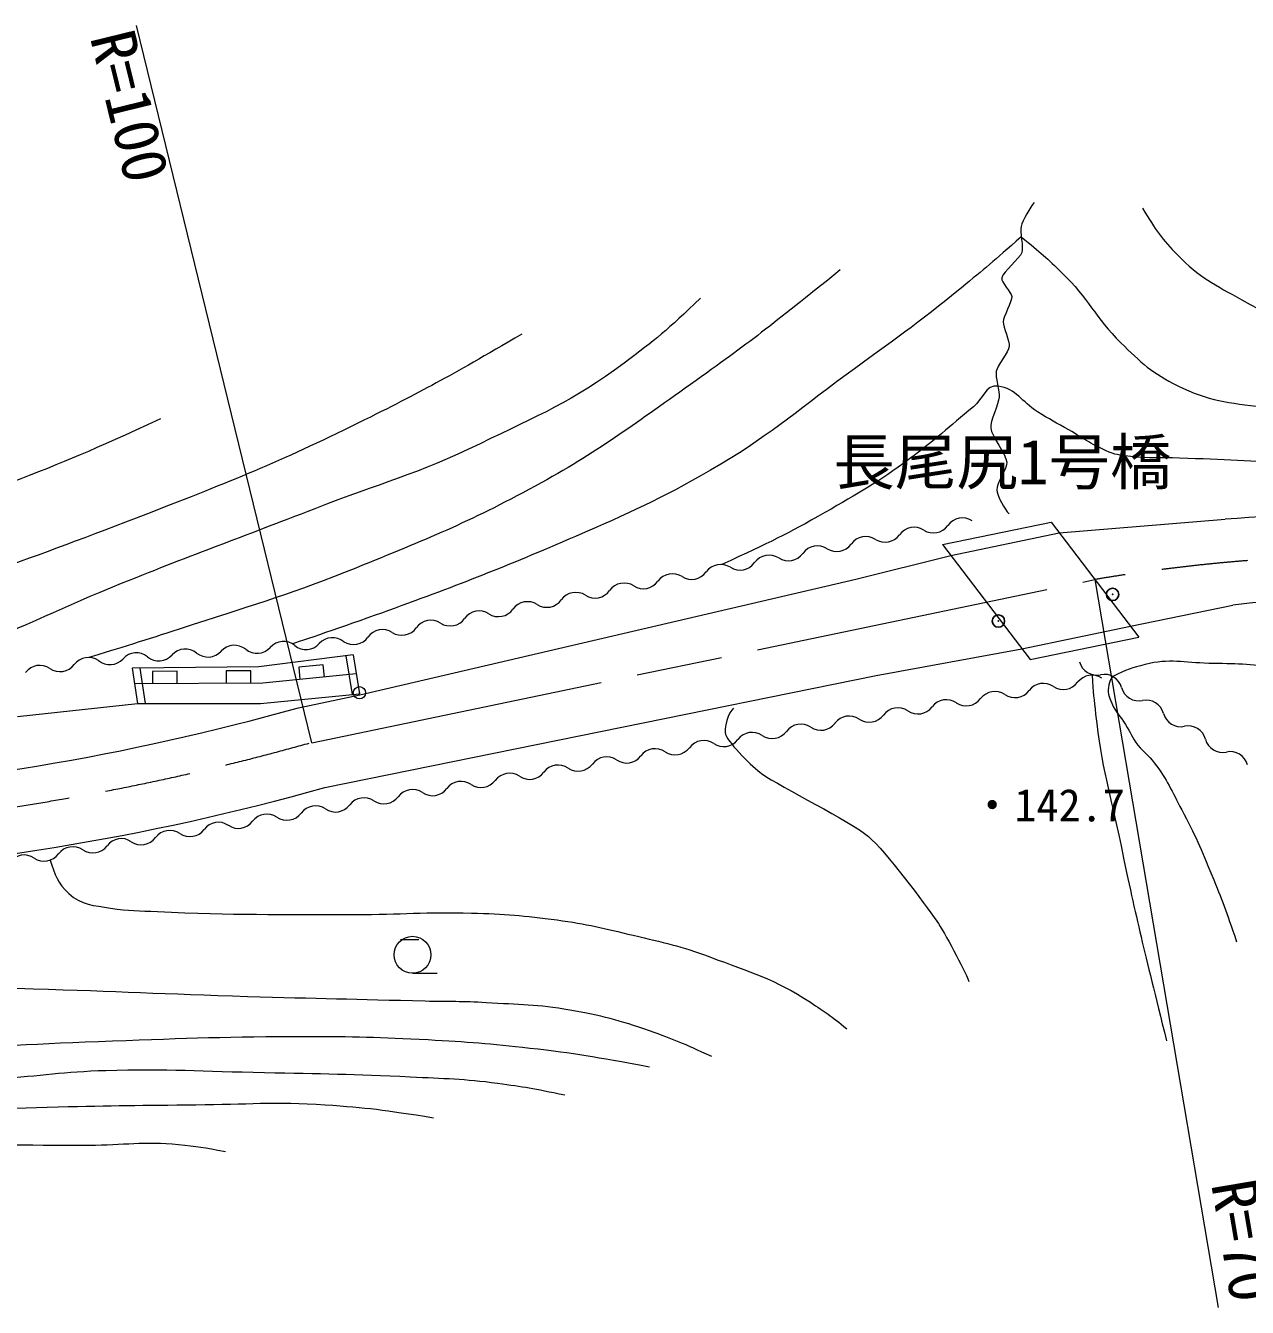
# Model space of a CAD drawing. Units: millimetres, scale not verified. Extents: x 40000 to 680000, y 20000 to 380000.
# Drawn here: x 305011 to 354661, y 277928 to 330015 of the extents above; entities that cross this region are included whole.
import ezdxf
from ezdxf.enums import TextEntityAlignment as Align

# ---------------------------------------------------------------- set-up
doc = ezdxf.new("R2010")
doc.units = ezdxf.units.MM
doc.header["$LTSCALE"] = 1000
doc.header["$PDMODE"] = 32
doc.header["$PDSIZE"] = 500
doc.linetypes.add('CHAIN', pattern=[18.5, 12, -1.5, 3.5, -1.5])
doc.layers.add('M-BGD', color=7, linetype='Continuous', lineweight=13)
doc.layers.add('M-BMK', color=2, linetype='CHAIN', lineweight=13)
doc.layers.add('M-OTRS', color=6, linetype='Continuous')
doc.styles.add('ＭＳ ゴシック', font='')
doc.styles.get('ＭＳ ゴシック').set_extended_font_data('MS Gothic')

msp = doc.modelspace()

# ---------------------------------------------------------------- linework, layer by layer
at = {"layer": 'M-BGD'}
for p, q in [((316647, 300876), (309511, 330015)), ((347019, 309401), (353761, 309955)), ((342278, 308924), (346683, 309842)), ((342614, 308483), (347019, 309401)), ((346683, 309842), (350244, 305170)), ((342278, 308924), (345838, 304252)), ((338755, 307526), (342614, 308483)), ((318592, 302814), (338755, 307526)), ((348464, 307506), (353479, 277928)), ((349908, 305610), (354073, 306468)), ((345502, 304693), (349908, 305610)), ((345838, 304252), (350244, 305170)), ((318321, 304439), (314487, 303953)), ((318023, 304402), (318282, 302837)), ((318321, 304439), (318581, 302866)), ((339571, 303610), (345502, 304693)), ((314487, 303953), (309345, 303899)), ((309345, 303899), (309559, 302462)), ((309648, 303902), (309862, 302462)), ((311164, 303779), (310164, 303774)), ((310164, 303774), (310166, 303274)), ((311166, 303279), (311164, 303779)), ((314163, 303794), (313164, 303789)), ((313164, 303789), (313166, 303289)), ((314166, 303294), (314163, 303794)), ((317106, 304038), (316110, 303941)), ((316110, 303941), (316159, 303443)), ((317154, 303541), (317106, 304038)), ((314656, 303297), (309438, 303271)), ((318449, 303667), (314656, 303297)), ((317164, 299048), (339571, 303610)), ((314561, 302474), (318581, 302866)), ((316094, 302293), (318592, 302814)), ((304685, 301943), (309559, 302462)), ((309559, 302462), (314561, 302474)), ((320251, 292875), (320993, 292874)), ((320734, 291507), (321734, 291507))]:
    msp.add_line(p, q, dxfattribs=at)
msp.add_circle((320734, 292257), 750, dxfattribs=at)
for centre, radius, start, end in [((343082, 309283), 725, 57.2924, 144.4981), ((359099, 241457), 68705, 81.65301, 94.45598), ((341118, 308905), 725, 57.2924, 144.4981), ((341901, 310125), 725, 237.2924, 324.4981), ((337973, 309369), 725, 237.2924, 324.4981), ((339154, 308527), 725, 57.2924, 144.4981), ((339937, 309747), 725, 237.2924, 324.4981), ((335226, 307771), 725, 57.2924, 144.4981), ((336010, 308991), 725, 237.2924, 324.4981), ((337190, 308149), 725, 57.2924, 144.4981), ((333262, 307393), 725, 57.2924, 144.4981), ((334046, 308613), 725, 237.2924, 324.4981), ((329334, 306637), 725, 57.2924, 144.4981), ((330118, 307857), 725, 237.2924, 324.4981), ((331298, 307015), 725, 57.2924, 144.4981), ((332082, 308235), 725, 237.2924, 324.4981), ((327370, 306259), 725, 57.2924, 144.4981), ((328154, 307479), 725, 237.2924, 324.4981), ((361341, 245128), 61769, 76.7856, 96.75702), ((324226, 306723), 725, 237.2924, 324.4981), ((325406, 305881), 725, 57.2924, 144.4981), ((326190, 307101), 725, 237.2924, 324.4981), ((321478, 305125), 725, 57.2924, 144.4981), ((322262, 306345), 725, 237.2924, 324.4981), ((323442, 305503), 725, 57.2924, 144.4981), ((319514, 304747), 725, 57.2924, 144.4981), ((320298, 305967), 725, 237.2924, 324.4981), ((313496, 304109), 725, 50.8019, 138.0076), ((314412, 305233), 725, 230.8019, 318.0075), ((315490, 304263), 725, 50.8019, 138.0076), ((316406, 305387), 725, 230.8019, 318.0075), ((317484, 304417), 725, 50.8019, 138.0076), ((318334, 305589), 725, 237.2924, 324.4981), ((307563, 303612), 725, 55.6532, 142.8589), ((308430, 304772), 725, 230.8019, 318.0075), ((309508, 303802), 725, 50.8019, 138.0076), ((310424, 304926), 725, 230.8019, 318.0075), ((311502, 303956), 725, 50.8019, 138.0076), ((312418, 305080), 725, 230.8019, 318.0075), ((305589, 303290), 725, 55.6532, 142.8589), ((306407, 304487), 725, 235.6532, 322.8589), ((348546, 304345), 725, 194.8268, 282.0324), ((346372, 302562), 725, 55.9554, 143.161), ((347184, 303763), 725, 235.9554, 323.161), ((348344, 302894), 725, 55.9554, 143.161), ((348848, 302927), 725, 14.8268, 102.0324), ((343239, 303099), 725, 235.9554, 323.161), ((344400, 302230), 725, 55.9554, 143.161), ((345212, 303431), 725, 235.9554, 323.161), ((350250, 303298), 725, 194.8268, 282.0324), ((289424, 397114), 98500, 273.12168, 285.70955), ((340455, 301565), 725, 55.9554, 143.161), ((341267, 302767), 725, 235.9554, 323.161), ((342428, 301898), 725, 55.9554, 143.161), ((350552, 301880), 725, 14.8268, 102.0324), ((336511, 300901), 725, 55.9554, 143.161), ((337323, 302103), 725, 235.9554, 323.161), ((338483, 301233), 725, 55.9554, 143.161), ((339295, 302435), 725, 235.9554, 323.161), ((351954, 302251), 725, 194.8268, 282.0324), ((334539, 300569), 725, 55.9554, 143.161), ((335351, 301771), 725, 235.9554, 323.161), ((352256, 300833), 725, 14.8268, 102.0324), ((330594, 299905), 725, 55.9554, 143.161), ((331406, 301106), 725, 235.9554, 323.161), ((332567, 300237), 725, 55.9554, 143.161), ((333378, 301439), 725, 235.9554, 323.161), ((353658, 301204), 725, 194.8268, 282.0324), ((328622, 299573), 725, 55.9554, 143.161), ((329434, 300774), 725, 235.9554, 323.161), ((353960, 299786), 725, 14.8268, 102.0324), ((324678, 298909), 725, 55.9554, 143.161), ((325489, 300110), 725, 235.9554, 323.161), ((326650, 299241), 725, 55.9554, 143.161), ((327462, 300442), 725, 235.9554, 323.161), ((289894, 396350), 101051, 272.87907, 285.65627), ((321545, 299446), 725, 235.9554, 323.161), ((322705, 298577), 725, 55.9554, 143.161), ((323517, 299778), 725, 235.9554, 323.161), ((318761, 297912), 725, 55.9554, 143.161), ((319573, 299114), 725, 235.9554, 323.161), ((320733, 298244), 725, 55.9554, 143.161), ((314816, 297248), 725, 55.9554, 143.161), ((315628, 298450), 725, 235.9554, 323.161), ((316789, 297580), 725, 55.9554, 143.161), ((317600, 298782), 725, 235.9554, 323.161), ((312844, 296916), 725, 55.9554, 143.161), ((313656, 298118), 725, 235.9554, 323.161), ((308900, 296252), 725, 55.9554, 143.161), ((309711, 297453), 725, 235.9554, 323.161), ((310872, 296584), 725, 55.9554, 143.161), ((311684, 297785), 725, 235.9554, 323.161), ((306927, 295920), 725, 55.9554, 143.161), ((307739, 297121), 725, 235.9554, 323.161), ((304955, 295588), 725, 55.9554, 143.161), ((305767, 296789), 725, 235.9554, 323.161)]:
    msp.add_arc(centre, radius, start, end, dxfattribs=at)
for points, knots in [([(345998, 322828), (345845, 322668), (345518, 322073), (345464, 321858), (345413, 321652), (345569, 320993), (345494, 320794), (345402, 320548), (344737, 320019), (344678, 319762), (344640, 319596), (345078, 319181), (345084, 319010), (345091, 318793), (344748, 318195), (344738, 317978), (344728, 317771), (345016, 317180), (344987, 316975), (344955, 316751), (344497, 316197), (344453, 315975), (344411, 315764), (344597, 315123), (344576, 314910), (344552, 314651), (344200, 313916), (344230, 313658), (344266, 313355), (344855, 312584), (344885, 312280), (344909, 312041), (344466, 311393), (344476, 311153), (344486, 310935), (344804, 310317), (344976, 310182)], [0, 0, 0, 0, 1, 1, 1, 2, 2, 2, 3, 3, 3, 4, 4, 4, 5, 5, 5, 6, 6, 6, 7, 7, 7, 8, 8, 8, 9, 9, 9, 10, 10, 10, 11, 11, 11, 12, 12, 12, 12]), ([(350397, 322597), (350945, 321687), (351183, 321354), (351833, 320682), (352695, 319790), (353358, 319477), (354441, 318873), (356252, 317862), (357318, 317358), (359282, 316691), (361124, 316066), (362257, 316088), (364178, 315787), (366493, 315423), (367815, 315389), (370132, 315033), (372317, 314696), (373516, 314362), (375694, 313979), (376728, 313797), (377310, 313710), (378349, 313558), (380122, 313298), (381113, 313116), (382900, 312968), (384707, 312818), (385722, 312749), (387535, 312715), (390037, 312668), (391440, 312741), (393940, 312841), (396116, 312929), (397325, 313233), (399503, 313221), (402092, 313207), (403532, 312926), (406119, 312799), (408174, 312698), (409328, 312709), (411386, 312673), (416537, 312582), (418201, 312639), (424576, 312715)], [0, 0, 0, 0, 1, 1, 1, 2, 2, 2, 3, 3, 3, 4, 4, 4, 5, 5, 5, 6, 6, 6, 7, 7, 7, 8, 8, 8, 9, 9, 9, 10, 10, 10, 11, 11, 11, 12, 12, 12, 13, 13, 13, 14, 14, 14, 14]), ([(345471, 321431), (344326, 320419), (344003, 320154), (343040, 319362), (341266, 317904), (340203, 317175), (338351, 315819), (336231, 314265), (335122, 313262), (332845, 311948), (330776, 310754), (329545, 310208), (327352, 309258), (324423, 307990), (322756, 307336), (319755, 306248), (318239, 305699), (316448, 305089), (315858, 304888)], [0, 0, 0, 0, 1, 1, 1, 2, 2, 2, 3, 3, 3, 4, 4, 4, 5, 5, 5, 6, 6, 6, 6]), ([(345471, 321431), (346280, 320783), (346517, 320564), (347141, 319959), (348175, 318954), (348493, 318148), (349515, 317131), (350320, 316331), (350815, 315879), (351834, 315378), (353079, 314766), (353903, 314675), (355283, 314530), (356711, 314381), (357525, 314617), (358958, 314530), (360760, 314421), (361753, 314175), (363538, 313908), (365973, 313544), (367322, 313246), (369758, 312890), (371808, 312592), (372964, 312482), (375017, 312212), (376342, 312038), (377079, 311891), (378410, 311760), (380743, 311529), (382060, 311499), (384403, 311420), (386898, 311337), (388297, 311331), (390793, 311307), (393620, 311280), (395203, 311325), (398030, 311307), (400129, 311294), (401308, 311382), (403402, 311251), (406857, 311034), (408775, 310703), (412223, 310403), (414407, 310212), (415632, 310113), (417821, 310007), (421571, 309824), (423679, 309900), (427433, 309894), (429841, 309890), (431190, 310007), (433597, 309950), (435211, 309912), (436125, 309948), (437725, 309724), (440624, 309318), (442200, 308805), (445075, 308254), (447390, 307810), (448678, 307502), (451012, 307180), (453233, 306873), (454002, 306813), (456723, 306614)], [0, 0, 0, 0, 1, 1, 1, 2, 2, 2, 3, 3, 3, 4, 4, 4, 5, 5, 5, 6, 6, 6, 7, 7, 7, 8, 8, 8, 9, 9, 9, 10, 10, 10, 11, 11, 11, 12, 12, 12, 13, 13, 13, 14, 14, 14, 15, 15, 15, 16, 16, 16, 17, 17, 17, 18, 18, 18, 19, 19, 19, 20, 20, 20, 21, 21, 21, 21]), ([(338116, 320086), (335269, 317803), (334474, 317163), (332031, 315436), (329625, 313734), (328304, 312717), (325717, 311303), (322970, 309802), (321326, 309154), (318427, 307974), (315898, 306945), (314421, 306525), (311826, 305678), (310171, 305138), (309634, 304965), (307575, 304337)], [0, 0, 0, 0, 1, 1, 1, 2, 2, 2, 3, 3, 3, 4, 4, 4, 5, 5, 5, 5]), ([(332433, 318938), (331088, 317638), (330607, 317250), (329333, 316297), (327236, 314728), (325832, 314176), (323478, 313025), (320946, 311787), (319388, 311409), (316762, 310385), (313694, 309188), (311954, 308570), (308898, 307342), (306436, 306354), (305127, 305628), (302641, 304702), (299178, 303412), (297876, 303137), (293560, 302044)], [0, 0, 0, 0, 1, 1, 1, 2, 2, 2, 3, 3, 3, 4, 4, 4, 5, 5, 5, 6, 6, 6, 6]), ([(325181, 317481), (322089, 315680), (321189, 315183), (318545, 313873), (315273, 312252), (313362, 311500), (309958, 310179), (305101, 308294), (302338, 307343), (297388, 305717), (294881, 304894), (293492, 304344), (290911, 303798), (289876, 303579), (289278, 303555), (288224, 303462), (286429, 303303), (285419, 303255), (283619, 303174), (281577, 303083), (280431, 303109), (278389, 303030), (277339, 302990), (276749, 302987), (275703, 302886), (274231, 302745), (273425, 302517), (271961, 302311), (270391, 302090), (269510, 301968), (267931, 301831), (265226, 301597), (263703, 301584), (260996, 301386), (259839, 301302), (259472, 301276), (258035, 301161)], [0, 0, 0, 0, 1, 1, 1, 2, 2, 2, 3, 3, 3, 4, 4, 4, 5, 5, 5, 6, 6, 6, 7, 7, 7, 8, 8, 8, 9, 9, 9, 10, 10, 10, 11, 11, 11, 12, 12, 12, 12]), ([(473255, 303571), (471401, 303061), (470771, 302951), (469150, 302720), (466369, 302324), (464764, 302546), (461960, 302699), (459200, 302849), (457662, 303064), (454919, 303401), (452369, 303714), (450934, 303864), (448410, 304337), (445360, 304908), (443681, 305373), (440645, 306017), (439168, 306331), (438351, 306567), (436859, 306804), (435587, 307007), (434868, 307092), (433583, 307187), (431652, 307331), (430558, 307174), (428627, 307315), (426795, 307448), (425780, 307661), (423947, 307783), (420728, 307996), (418915, 307903), (415693, 308059), (412141, 308231), (410163, 308522), (406610, 308697), (402675, 308891), (400459, 308735), (396528, 308995), (392658, 309252), (390525, 309783), (386657, 310059), (383803, 310262), (382199, 310295), (379340, 310399), (377978, 310448), (377212, 310395), (375851, 310484), (373271, 310654), (371826, 310783), (369257, 311080), (367210, 311316), (366075, 311549), (364024, 311760), (361142, 312058), (359515, 312075), (356622, 312228), (354778, 312327), (353744, 312373), (351899, 312441), (351129, 312470), (350692, 312417), (349926, 312505), (349578, 312546), (349371, 312552), (349047, 312685), (348372, 312964), (348043, 313225), (347407, 313585), (346905, 313870), (346618, 314021), (346128, 314325), (345495, 314717), (345268, 315271), (344528, 315364), (344022, 315428), (343922, 314850), (343529, 314525), (342519, 313690), (341980, 313188), (340930, 312405), (339654, 311456), (338870, 311019), (337491, 310226), (335905, 309314), (335317, 309052), (333309, 308116)], [0, 0, 0, 0, 1, 1, 1, 2, 2, 2, 3, 3, 3, 4, 4, 4, 5, 5, 5, 6, 6, 6, 7, 7, 7, 8, 8, 8, 9, 9, 9, 10, 10, 10, 11, 11, 11, 12, 12, 12, 13, 13, 13, 14, 14, 14, 15, 15, 15, 16, 16, 16, 17, 17, 17, 18, 18, 18, 19, 19, 19, 20, 20, 20, 21, 21, 21, 22, 22, 22, 23, 23, 23, 24, 24, 24, 25, 25, 25, 26, 26, 26, 27, 27, 27, 28, 28, 28, 28]), ([(310490, 314031), (307587, 312705), (306755, 312343), (304304, 311405), (301368, 310281), (299687, 309735), (296658, 308895), (294180, 308208), (292745, 308010), (290238, 307436), (288163, 306961), (287006, 306672), (284927, 306210), (282151, 305594), (280603, 305214), (277807, 304693), (274333, 304045), (272381, 303703), (268878, 303234), (266947, 302975), (265860, 302853), (263917, 302709), (262234, 302583), (261285, 302605), (259598, 302534), (257068, 302426), (255653, 302272), (253120, 302242), (251183, 302218), (250097, 302279), (248160, 302300), (245926, 302325), (244672, 302255), (242440, 302358), (240040, 302469), (238711, 302748), (236312, 302884), (233926, 303019), (232586, 303153), (230197, 303088), (228725, 303048), (227896, 303001), (226440, 302784), (225220, 302603), (224554, 302399), (223355, 302111), (221382, 301636), (220309, 301246), (218338, 300764), (216624, 300345), (215667, 300087), (213928, 299787), (212755, 299584), (212083, 299573), (210909, 299374), (208340, 298938), (207452, 298576), (204466, 297642)], [0, 0, 0, 0, 1, 1, 1, 2, 2, 2, 3, 3, 3, 4, 4, 4, 5, 5, 5, 6, 6, 6, 7, 7, 7, 8, 8, 8, 9, 9, 9, 10, 10, 10, 11, 11, 11, 12, 12, 12, 13, 13, 13, 14, 14, 14, 15, 15, 15, 16, 16, 16, 17, 17, 17, 18, 18, 18, 19, 19, 19, 19]), ([(376015, 305151), (374881, 304591), (374533, 304447), (373560, 304051), (371790, 303333), (370774, 302924), (368893, 302593), (367096, 302277), (366051, 302288), (364227, 302350), (363081, 302389), (362442, 302503), (361311, 302690), (360051, 302899), (359348, 303038), (358103, 303322), (357205, 303527), (356726, 303749), (355818, 303905), (354768, 304087), (354162, 304077), (353096, 304100), (352086, 304122), (351488, 304307), (350509, 304054), (349977, 303916), (349746, 303843), (349187, 303568)], [0, 0, 0, 0, 1, 1, 1, 2, 2, 2, 3, 3, 3, 4, 4, 4, 5, 5, 5, 6, 6, 6, 7, 7, 7, 8, 8, 8, 9, 9, 9, 9]), ([(348352, 303619), (348394, 302871), (348427, 302656), (348493, 302040), (348721, 299919), (349096, 298767), (349529, 296678), (350173, 293571), (350438, 292566), (351373, 288766)], [0, 0, 0, 0, 1, 1, 1, 2, 2, 2, 3, 3, 3, 3]), ([(349187, 303568), (349099, 303437), (349072, 303364), (349034, 303220), (348960, 302935), (349040, 302747), (349154, 302476), (349310, 302106), (349499, 301954), (349712, 301613), (349913, 301289), (349981, 301077), (350216, 300777), (350451, 300476), (350650, 300364), (350880, 300060), (351401, 299370), (351589, 298911), (351995, 298148), (352532, 297140), (352779, 296546), (353217, 295492), (353650, 294449), (353776, 294085), (354226, 292783)], [0, 0, 0, 0, 1, 1, 1, 2, 2, 2, 3, 3, 3, 4, 4, 4, 5, 5, 5, 6, 6, 6, 7, 7, 7, 8, 8, 8, 8]), ([(333776, 302275), (333588, 302153), (333363, 301409), (333452, 301203), (333623, 300807), (334568, 299873), (334919, 299623), (335741, 299036), (338496, 297708), (339269, 297058), (339943, 296489), (341537, 294350), (342039, 293624), (342355, 293168), (343140, 291690), (343341, 291173)], [0, 0, 0, 0, 1, 1, 1, 2, 2, 2, 3, 3, 3, 4, 4, 4, 5, 5, 5, 5]), ([(306013, 296107), (306190, 295513), (306320, 295160), (306765, 294748), (307282, 294270), (307772, 294267), (308466, 294152), (309200, 294031), (309623, 294046), (310366, 294011), (313508, 293859), (315273, 293908), (318418, 293897), (320257, 293891), (321287, 294002), (323125, 293954), (324491, 293918), (325258, 293855), (326612, 293670), (327832, 293504), (328505, 293333), (329702, 293047), (330933, 292752), (331639, 292618), (332821, 292168), (334456, 291545), (335443, 291288), (336904, 290325), (337500, 289932), (337737, 289784), (338379, 289247)], [0, 0, 0, 0, 1, 1, 1, 2, 2, 2, 3, 3, 3, 4, 4, 4, 5, 5, 5, 6, 6, 6, 7, 7, 7, 8, 8, 8, 9, 9, 9, 10, 10, 10, 10]), ([(332893, 288116), (331734, 288656), (331375, 288811), (330366, 289163), (329131, 289593), (328415, 289785), (327128, 290012), (325816, 290243), (325060, 290224), (323731, 290308), (322765, 290369), (322221, 290344), (321252, 290368), (318432, 290439), (316852, 290471), (314033, 290554), (310631, 290654), (308727, 290760), (305324, 290864), (301536, 290980), (299412, 291010), (295623, 291113), (292310, 291202), (290456, 291313), (287142, 291361), (286213, 291374), (285686, 291251), (284763, 291361), (283728, 291484), (283152, 291599), (282136, 291837), (281335, 292024), (280878, 292119), (280109, 292416), (279376, 292698), (278698, 292714), (278372, 293429), (278240, 293718), (278179, 293900), (278176, 294219)], [0, 0, 0, 0, 1, 1, 1, 2, 2, 2, 3, 3, 3, 4, 4, 4, 5, 5, 5, 6, 6, 6, 7, 7, 7, 8, 8, 8, 9, 9, 9, 10, 10, 10, 11, 11, 11, 12, 12, 12, 13, 13, 13, 13]), ([(275970, 288925), (278858, 288630), (279592, 288554), (281915, 288337), (284112, 288132), (285338, 287930), (287543, 287839), (289188, 287772), (290112, 287885), (291757, 287944), (295226, 288069), (297165, 288223), (300631, 288389), (303719, 288537), (305447, 288642), (308536, 288756), (311592, 288868), (313305, 288938), (316363, 288939), (318317, 288939), (319412, 288910), (321363, 288808), (322981, 288724), (323888, 288651), (325498, 288468), (327411, 288250), (328056, 288124), (330367, 287709)], [0, 0, 0, 0, 1, 1, 1, 2, 2, 2, 3, 3, 3, 4, 4, 4, 5, 5, 5, 6, 6, 6, 7, 7, 7, 8, 8, 8, 9, 9, 9, 9]), ([(326919, 286549), (325638, 286815), (325264, 286882), (324192, 287025), (322814, 287210), (322031, 287217), (320643, 287285), (318328, 287398), (317030, 287409), (314713, 287458), (312194, 287511), (310782, 287623), (308264, 287545), (306569, 287492), (305626, 287338), (303935, 287199), (302160, 287052), (301170, 286903), (299391, 286809), (297381, 286703), (296252, 286718), (294240, 286722), (292058, 286727), (290836, 286757), (288656, 286852), (286422, 286949), (285176, 287117), (282943, 287242), (280131, 287399), (279218, 287418), (275737, 287519)], [0, 0, 0, 0, 1, 1, 1, 2, 2, 2, 3, 3, 3, 4, 4, 4, 5, 5, 5, 6, 6, 6, 7, 7, 7, 8, 8, 8, 9, 9, 9, 10, 10, 10, 10]), ([(275554, 286457), (277500, 286237), (278051, 286169), (279658, 286100), (281123, 286038), (281945, 286095), (283411, 286080), (285028, 286064), (285933, 286054), (287549, 286019), (289285, 285982), (290256, 285910), (291992, 285898), (293355, 285888), (294118, 285958), (295481, 285958), (297241, 285959), (298225, 285863), (299985, 285877), (302466, 285897), (303853, 286024), (306334, 286080), (308521, 286129), (309746, 286144), (311933, 286161), (313985, 286178), (315140, 286301), (317187, 286161), (318915, 286044), (319532, 285960), (321589, 285634)], [0, 0, 0, 0, 1, 1, 1, 2, 2, 2, 3, 3, 3, 4, 4, 4, 5, 5, 5, 6, 6, 6, 7, 7, 7, 8, 8, 8, 9, 9, 9, 10, 10, 10, 10]), ([(313129, 284250), (312251, 284424), (311973, 284455), (311226, 284532), (309812, 284678), (309008, 284511), (307585, 284509), (304851, 284503), (303320, 284540), (300586, 284532), (298540, 284526), (297394, 284455), (295348, 284462), (292595, 284471), (291052, 284463), (288301, 284555), (286850, 284604), (286039, 284665), (284590, 284743), (283177, 284820), (282385, 284868), (280973, 284955), (278777, 285090), (278084, 285142), (275353, 285335)], [0, 0, 0, 0, 1, 1, 1, 2, 2, 2, 3, 3, 3, 4, 4, 4, 5, 5, 5, 6, 6, 6, 7, 7, 7, 8, 8, 8, 8])]:
    msp.add_open_spline(points, degree=3, knots=knots, dxfattribs=at)
msp.add_point((318575, 302905), dxfattribs=at)
at = {"layer": 'M-BMK'}
msp.add_line((316647, 300876), (348464, 307506), dxfattribs=at)
for centre, radius, start, end in [((360167, 238491), 70000, 83.45937, 99.62494), ((289424, 397114), 100000, 273.12168, 285.72703)]:
    msp.add_arc(centre, radius, start, end, dxfattribs=at)
at = {"layer": 'M-OTRS'}
for p in [(349185, 306902), (344543, 305820)]:
    msp.add_point(p, dxfattribs=at)

# ---------------------------------------------------------------- texts
at = {"layer": 'M-BGD', "style": 'ＭＳ ゴシック'}
for s, rotation, p in [('R=100', 283.76, (307083, 329420)), ('R=70', 279.625, (352643, 282858))]:
    msp.add_text(s, height=1833, rotation=rotation, dxfattribs=at).set_placement(p, align=Align.BOTTOM_LEFT)
msp.add_text('長尾尻1号橋', height=1833, dxfattribs=at).set_placement((344706, 310818), align=Align.BOTTOM_CENTER)
msp.add_text('・142.7', height=1320, dxfattribs=at).set_placement((346536, 298338), align=Align.MIDDLE_CENTER)

doc.saveas('drawing.dxf')
